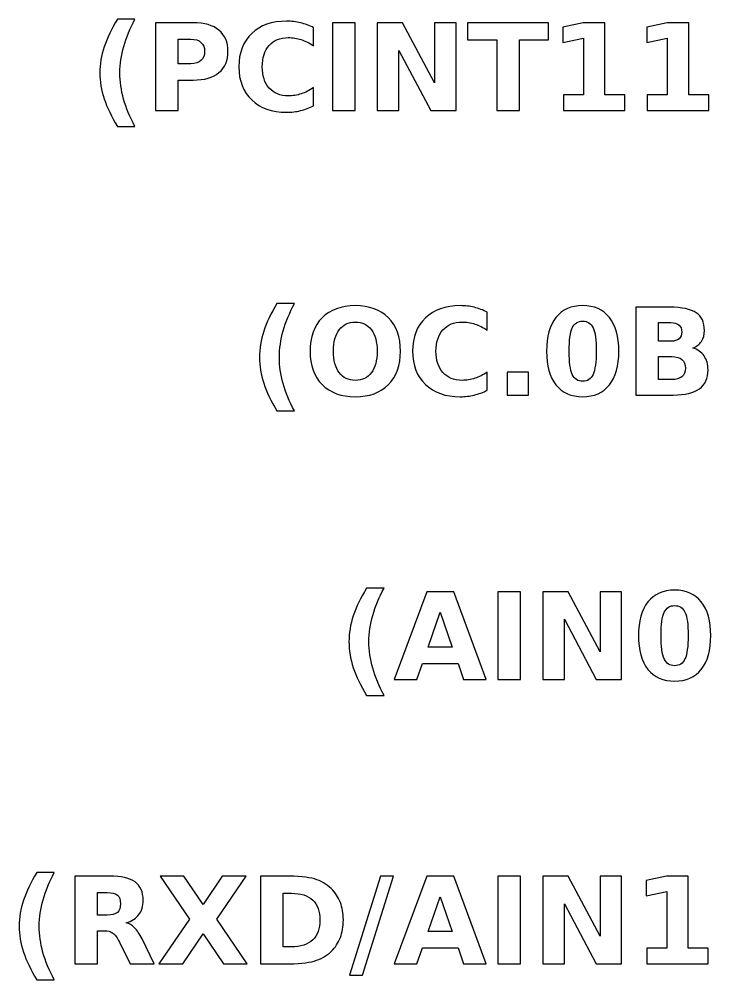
# Model space of a CAD drawing. Header units: centimetres. Extents: x -11 to -9.93, y -15.45 to -14.26.
# Drawn here: x -11.0041 to -10.8826, y -15.0355 to -14.8667 of the extents above; entities that cross this region are included whole.
import ezdxf

# ---------------------------------------------------------------- set-up
doc = ezdxf.new("R2010")
doc.units = ezdxf.units.CM
doc.header["$MEASUREMENT"] = 0
doc.layers.add('Layer 1', color=7, linetype='Continuous')

msp = doc.modelspace()

# ---------------------------------------------------------------- linework, layer by layer
at = {"layer": 'Layer 1', "color": 250}
for points, knots in [([(-10.98373, -14.88551), (-10.98373, -14.88551), (-10.9868, -14.88551), (-10.9868, -14.88551), (-10.9868, -14.88551), (-10.98785, -14.88381), (-10.98863, -14.88219), (-10.98913, -14.88066), (-10.98913, -14.88066), (-10.98964, -14.87912), (-10.98989, -14.8776), (-10.98989, -14.87609), (-10.98989, -14.87609), (-10.98989, -14.87458), (-10.98964, -14.87306), (-10.98913, -14.87151), (-10.98913, -14.87151), (-10.98862, -14.86996), (-10.98785, -14.86835), (-10.9868, -14.86666), (-10.9868, -14.86666), (-10.9868, -14.86666), (-10.98373, -14.86666), (-10.98373, -14.86666), (-10.98373, -14.86666), (-10.98461, -14.86829), (-10.98527, -14.86989), (-10.98571, -14.87145), (-10.98571, -14.87145), (-10.98615, -14.87301), (-10.98638, -14.87455), (-10.98638, -14.87607), (-10.98638, -14.87607), (-10.98638, -14.8776), (-10.98616, -14.87914), (-10.98572, -14.88071), (-10.98572, -14.88071), (-10.98528, -14.88227), (-10.98462, -14.88387), (-10.98373, -14.88551)], [0, 0, 0, 0, 0.1, 0.1, 0.1, 0.1, 0.2, 0.2, 0.2, 0.2, 0.3, 0.3, 0.3, 0.3, 0.4, 0.4, 0.4, 0.4, 0.5, 0.5, 0.5, 0.5, 0.6, 0.6, 0.6, 0.6, 0.7, 0.7, 0.7, 0.7, 0.8, 0.8, 0.8, 0.8, 0.9, 0.9, 0.9, 0.9, 1, 1, 1, 1]), ([(-10.95235, -14.88187), (-10.95308, -14.88225), (-10.95384, -14.88254), (-10.95463, -14.88273), (-10.95463, -14.88273), (-10.95542, -14.88292), (-10.95625, -14.88302), (-10.95711, -14.88302), (-10.95711, -14.88302), (-10.95968, -14.88302), (-10.96172, -14.8823), (-10.96322, -14.88086), (-10.96322, -14.88086), (-10.96472, -14.87943), (-10.96548, -14.87748), (-10.96548, -14.87502), (-10.96548, -14.87502), (-10.96548, -14.87255), (-10.96472, -14.8706), (-10.96322, -14.86916), (-10.96322, -14.86916), (-10.96172, -14.86773), (-10.95968, -14.86701), (-10.95711, -14.86701), (-10.95711, -14.86701), (-10.95625, -14.86701), (-10.95542, -14.8671), (-10.95463, -14.8673), (-10.95463, -14.8673), (-10.95384, -14.86749), (-10.95308, -14.86778), (-10.95235, -14.86816), (-10.95235, -14.86816), (-10.95235, -14.86816), (-10.95235, -14.87135), (-10.95235, -14.87135), (-10.95235, -14.87135), (-10.95308, -14.87084), (-10.95381, -14.87048), (-10.95453, -14.87024), (-10.95453, -14.87024), (-10.95524, -14.87001), (-10.956, -14.86989), (-10.95679, -14.86989), (-10.95679, -14.86989), (-10.95821, -14.86989), (-10.95933, -14.87035), (-10.96014, -14.87126), (-10.96014, -14.87126), (-10.96096, -14.87217), (-10.96136, -14.87342), (-10.96136, -14.87502), (-10.96136, -14.87502), (-10.96136, -14.87661), (-10.96096, -14.87786), (-10.96014, -14.87877), (-10.96014, -14.87877), (-10.95933, -14.87968), (-10.95821, -14.88014), (-10.95679, -14.88014), (-10.95679, -14.88014), (-10.956, -14.88014), (-10.95524, -14.88002), (-10.95453, -14.87978), (-10.95453, -14.87978), (-10.95381, -14.87955), (-10.95308, -14.87918), (-10.95235, -14.87868), (-10.95235, -14.87868), (-10.95235, -14.87868), (-10.95235, -14.88187), (-10.95235, -14.88187)], [0, 0, 0, 0, 0.055556, 0.055556, 0.055556, 0.055556, 0.111111, 0.111111, 0.111111, 0.111111, 0.166667, 0.166667, 0.166667, 0.166667, 0.222222, 0.222222, 0.222222, 0.222222, 0.277778, 0.277778, 0.277778, 0.277778, 0.333333, 0.333333, 0.333333, 0.333333, 0.388889, 0.388889, 0.388889, 0.388889, 0.444444, 0.444444, 0.444444, 0.444444, 0.5, 0.5, 0.5, 0.5, 0.555556, 0.555556, 0.555556, 0.555556, 0.611111, 0.611111, 0.611111, 0.611111, 0.666667, 0.666667, 0.666667, 0.666667, 0.722222, 0.722222, 0.722222, 0.722222, 0.777778, 0.777778, 0.777778, 0.777778, 0.833333, 0.833333, 0.833333, 0.833333, 0.888889, 0.888889, 0.888889, 0.888889, 0.944444, 0.944444, 0.944444, 0.944444, 1, 1, 1, 1]), ([(-10.9801, -14.86729), (-10.9801, -14.86729), (-10.97349, -14.86729), (-10.97349, -14.86729), (-10.97349, -14.86729), (-10.97153, -14.86729), (-10.97002, -14.86772), (-10.96897, -14.8686), (-10.96897, -14.8686), (-10.96792, -14.86947), (-10.96739, -14.87071), (-10.96739, -14.87232), (-10.96739, -14.87232), (-10.96739, -14.87394), (-10.96792, -14.87518), (-10.96897, -14.87605), (-10.96897, -14.87605), (-10.97002, -14.87693), (-10.97153, -14.87736), (-10.97349, -14.87736), (-10.97349, -14.87736), (-10.97349, -14.87736), (-10.97612, -14.87736), (-10.97612, -14.87736), (-10.97612, -14.87736), (-10.97612, -14.87736), (-10.97612, -14.88272), (-10.97612, -14.88272), (-10.97612, -14.88272), (-10.97612, -14.88272), (-10.9801, -14.88272), (-10.9801, -14.88272), (-10.9801, -14.88272), (-10.9801, -14.88272), (-10.9801, -14.86729), (-10.9801, -14.86729)], [0, 0, 0, 0, 0.111111, 0.111111, 0.111111, 0.111111, 0.222222, 0.222222, 0.222222, 0.222222, 0.333333, 0.333333, 0.333333, 0.333333, 0.444444, 0.444444, 0.444444, 0.444444, 0.555556, 0.555556, 0.555556, 0.555556, 0.666667, 0.666667, 0.666667, 0.666667, 0.777778, 0.777778, 0.777778, 0.777778, 0.888889, 0.888889, 0.888889, 0.888889, 1, 1, 1, 1]), ([(-10.94905, -14.86729), (-10.94905, -14.86729), (-10.94507, -14.86729), (-10.94507, -14.86729), (-10.94507, -14.86729), (-10.94507, -14.86729), (-10.94507, -14.88272), (-10.94507, -14.88272), (-10.94507, -14.88272), (-10.94507, -14.88272), (-10.94905, -14.88272), (-10.94905, -14.88272), (-10.94905, -14.88272), (-10.94905, -14.88272), (-10.94905, -14.86729), (-10.94905, -14.86729)], [0, 0, 0, 0, 0.25, 0.25, 0.25, 0.25, 0.5, 0.5, 0.5, 0.5, 0.75, 0.75, 0.75, 0.75, 1, 1, 1, 1]), ([(-10.94117, -14.86729), (-10.94117, -14.86729), (-10.93672, -14.86729), (-10.93672, -14.86729), (-10.93672, -14.86729), (-10.93672, -14.86729), (-10.93111, -14.87787), (-10.93111, -14.87787), (-10.93111, -14.87787), (-10.93111, -14.87787), (-10.93111, -14.86729), (-10.93111, -14.86729), (-10.93111, -14.86729), (-10.93111, -14.86729), (-10.92733, -14.86729), (-10.92733, -14.86729), (-10.92733, -14.86729), (-10.92733, -14.86729), (-10.92733, -14.88272), (-10.92733, -14.88272), (-10.92733, -14.88272), (-10.92733, -14.88272), (-10.93178, -14.88272), (-10.93178, -14.88272), (-10.93178, -14.88272), (-10.93178, -14.88272), (-10.93739, -14.87214), (-10.93739, -14.87214), (-10.93739, -14.87214), (-10.93739, -14.87214), (-10.93739, -14.88272), (-10.93739, -14.88272), (-10.93739, -14.88272), (-10.93739, -14.88272), (-10.94117, -14.88272), (-10.94117, -14.88272), (-10.94117, -14.88272), (-10.94117, -14.88272), (-10.94117, -14.86729), (-10.94117, -14.86729)], [0, 0, 0, 0, 0.1, 0.1, 0.1, 0.1, 0.2, 0.2, 0.2, 0.2, 0.3, 0.3, 0.3, 0.3, 0.4, 0.4, 0.4, 0.4, 0.5, 0.5, 0.5, 0.5, 0.6, 0.6, 0.6, 0.6, 0.7, 0.7, 0.7, 0.7, 0.8, 0.8, 0.8, 0.8, 0.9, 0.9, 0.9, 0.9, 1, 1, 1, 1]), ([(-10.92529, -14.86729), (-10.92529, -14.86729), (-10.91106, -14.86729), (-10.91106, -14.86729), (-10.91106, -14.86729), (-10.91106, -14.86729), (-10.91106, -14.8703), (-10.91106, -14.8703), (-10.91106, -14.8703), (-10.91106, -14.8703), (-10.91618, -14.8703), (-10.91618, -14.8703), (-10.91618, -14.8703), (-10.91618, -14.8703), (-10.91618, -14.88272), (-10.91618, -14.88272), (-10.91618, -14.88272), (-10.91618, -14.88272), (-10.92016, -14.88272), (-10.92016, -14.88272), (-10.92016, -14.88272), (-10.92016, -14.88272), (-10.92016, -14.8703), (-10.92016, -14.8703), (-10.92016, -14.8703), (-10.92016, -14.8703), (-10.92529, -14.8703), (-10.92529, -14.8703), (-10.92529, -14.8703), (-10.92529, -14.8703), (-10.92529, -14.86729), (-10.92529, -14.86729)], [0, 0, 0, 0, 0.125, 0.125, 0.125, 0.125, 0.25, 0.25, 0.25, 0.25, 0.375, 0.375, 0.375, 0.375, 0.5, 0.5, 0.5, 0.5, 0.625, 0.625, 0.625, 0.625, 0.75, 0.75, 0.75, 0.75, 0.875, 0.875, 0.875, 0.875, 1, 1, 1, 1]), ([(-10.90847, -14.87997), (-10.90847, -14.87997), (-10.90496, -14.87997), (-10.90496, -14.87997), (-10.90496, -14.87997), (-10.90496, -14.87997), (-10.90496, -14.87), (-10.90496, -14.87), (-10.90496, -14.87), (-10.90496, -14.87), (-10.90856, -14.87074), (-10.90856, -14.87074), (-10.90856, -14.87074), (-10.90856, -14.87074), (-10.90856, -14.86803), (-10.90856, -14.86803), (-10.90856, -14.86803), (-10.90856, -14.86803), (-10.90498, -14.86729), (-10.90498, -14.86729), (-10.90498, -14.86729), (-10.90498, -14.86729), (-10.90119, -14.86729), (-10.90119, -14.86729), (-10.90119, -14.86729), (-10.90119, -14.86729), (-10.90119, -14.87997), (-10.90119, -14.87997), (-10.90119, -14.87997), (-10.90119, -14.87997), (-10.89768, -14.87997), (-10.89768, -14.87997), (-10.89768, -14.87997), (-10.89768, -14.87997), (-10.89768, -14.88272), (-10.89768, -14.88272), (-10.89768, -14.88272), (-10.89768, -14.88272), (-10.90847, -14.88272), (-10.90847, -14.88272), (-10.90847, -14.88272), (-10.90847, -14.88272), (-10.90847, -14.87997), (-10.90847, -14.87997)], [0, 0, 0, 0, 0.090909, 0.090909, 0.090909, 0.090909, 0.181818, 0.181818, 0.181818, 0.181818, 0.272727, 0.272727, 0.272727, 0.272727, 0.363636, 0.363636, 0.363636, 0.363636, 0.454545, 0.454545, 0.454545, 0.454545, 0.545455, 0.545455, 0.545455, 0.545455, 0.636364, 0.636364, 0.636364, 0.636364, 0.727273, 0.727273, 0.727273, 0.727273, 0.818182, 0.818182, 0.818182, 0.818182, 0.909091, 0.909091, 0.909091, 0.909091, 1, 1, 1, 1]), ([(-10.89374, -14.87997), (-10.89374, -14.87997), (-10.89023, -14.87997), (-10.89023, -14.87997), (-10.89023, -14.87997), (-10.89023, -14.87997), (-10.89023, -14.87), (-10.89023, -14.87), (-10.89023, -14.87), (-10.89023, -14.87), (-10.89383, -14.87074), (-10.89383, -14.87074), (-10.89383, -14.87074), (-10.89383, -14.87074), (-10.89383, -14.86803), (-10.89383, -14.86803), (-10.89383, -14.86803), (-10.89383, -14.86803), (-10.89025, -14.86729), (-10.89025, -14.86729), (-10.89025, -14.86729), (-10.89025, -14.86729), (-10.88646, -14.86729), (-10.88646, -14.86729), (-10.88646, -14.86729), (-10.88646, -14.86729), (-10.88646, -14.87997), (-10.88646, -14.87997), (-10.88646, -14.87997), (-10.88646, -14.87997), (-10.88295, -14.87997), (-10.88295, -14.87997), (-10.88295, -14.87997), (-10.88295, -14.87997), (-10.88295, -14.88272), (-10.88295, -14.88272), (-10.88295, -14.88272), (-10.88295, -14.88272), (-10.89374, -14.88272), (-10.89374, -14.88272), (-10.89374, -14.88272), (-10.89374, -14.88272), (-10.89374, -14.87997), (-10.89374, -14.87997)], [0, 0, 0, 0, 0.090909, 0.090909, 0.090909, 0.090909, 0.181818, 0.181818, 0.181818, 0.181818, 0.272727, 0.272727, 0.272727, 0.272727, 0.363636, 0.363636, 0.363636, 0.363636, 0.454545, 0.454545, 0.454545, 0.454545, 0.545455, 0.545455, 0.545455, 0.545455, 0.636364, 0.636364, 0.636364, 0.636364, 0.727273, 0.727273, 0.727273, 0.727273, 0.818182, 0.818182, 0.818182, 0.818182, 0.909091, 0.909091, 0.909091, 0.909091, 1, 1, 1, 1]), ([(-10.97612, -14.87017), (-10.97612, -14.87017), (-10.97612, -14.87448), (-10.97612, -14.87448), (-10.97612, -14.87448), (-10.97612, -14.87448), (-10.97391, -14.87448), (-10.97391, -14.87448), (-10.97391, -14.87448), (-10.97314, -14.87448), (-10.97255, -14.87429), (-10.97213, -14.87392), (-10.97213, -14.87392), (-10.97171, -14.87354), (-10.97149, -14.87301), (-10.97149, -14.87232), (-10.97149, -14.87232), (-10.97149, -14.87163), (-10.97171, -14.8711), (-10.97213, -14.87073), (-10.97213, -14.87073), (-10.97255, -14.87036), (-10.97314, -14.87017), (-10.97391, -14.87017), (-10.97391, -14.87017), (-10.97391, -14.87017), (-10.97612, -14.87017), (-10.97612, -14.87017)], [0, 0, 0, 0, 0.142857, 0.142857, 0.142857, 0.142857, 0.285714, 0.285714, 0.285714, 0.285714, 0.428571, 0.428571, 0.428571, 0.428571, 0.571429, 0.571429, 0.571429, 0.571429, 0.714286, 0.714286, 0.714286, 0.714286, 0.857143, 0.857143, 0.857143, 0.857143, 1, 1, 1, 1]), ([(-10.95571, -14.93551), (-10.95571, -14.93551), (-10.95878, -14.93551), (-10.95878, -14.93551), (-10.95878, -14.93551), (-10.95983, -14.93381), (-10.96061, -14.93219), (-10.96111, -14.93066), (-10.96111, -14.93066), (-10.96162, -14.92912), (-10.96187, -14.9276), (-10.96187, -14.92609), (-10.96187, -14.92609), (-10.96187, -14.92458), (-10.96162, -14.92306), (-10.96111, -14.92151), (-10.96111, -14.92151), (-10.9606, -14.91996), (-10.95983, -14.91835), (-10.95878, -14.91666), (-10.95878, -14.91666), (-10.95878, -14.91666), (-10.95571, -14.91666), (-10.95571, -14.91666), (-10.95571, -14.91666), (-10.95659, -14.91829), (-10.95725, -14.91989), (-10.95769, -14.92145), (-10.95769, -14.92145), (-10.95813, -14.92301), (-10.95836, -14.92455), (-10.95836, -14.92607), (-10.95836, -14.92607), (-10.95836, -14.9276), (-10.95814, -14.92914), (-10.9577, -14.93071), (-10.9577, -14.93071), (-10.95726, -14.93227), (-10.9566, -14.93387), (-10.95571, -14.93551)], [0, 0, 0, 0, 0.1, 0.1, 0.1, 0.1, 0.2, 0.2, 0.2, 0.2, 0.3, 0.3, 0.3, 0.3, 0.4, 0.4, 0.4, 0.4, 0.5, 0.5, 0.5, 0.5, 0.6, 0.6, 0.6, 0.6, 0.7, 0.7, 0.7, 0.7, 0.8, 0.8, 0.8, 0.8, 0.9, 0.9, 0.9, 0.9, 1, 1, 1, 1]), ([(-10.94503, -14.91701), (-10.94255, -14.91701), (-10.9406, -14.91772), (-10.9392, -14.91914), (-10.9392, -14.91914), (-10.93779, -14.92056), (-10.93709, -14.92252), (-10.93709, -14.92502), (-10.93709, -14.92502), (-10.93709, -14.92751), (-10.93779, -14.92947), (-10.9392, -14.93089), (-10.9392, -14.93089), (-10.9406, -14.93231), (-10.94255, -14.93302), (-10.94503, -14.93302), (-10.94503, -14.93302), (-10.9475, -14.93302), (-10.94944, -14.93231), (-10.95085, -14.93089), (-10.95085, -14.93089), (-10.95226, -14.92947), (-10.95297, -14.92751), (-10.95297, -14.92502), (-10.95297, -14.92502), (-10.95297, -14.92252), (-10.95226, -14.92056), (-10.95085, -14.91914), (-10.95085, -14.91914), (-10.94944, -14.91772), (-10.9475, -14.91701), (-10.94503, -14.91701)], [0, 0, 0, 0, 0.125, 0.125, 0.125, 0.125, 0.25, 0.25, 0.25, 0.25, 0.375, 0.375, 0.375, 0.375, 0.5, 0.5, 0.5, 0.5, 0.625, 0.625, 0.625, 0.625, 0.75, 0.75, 0.75, 0.75, 0.875, 0.875, 0.875, 0.875, 1, 1, 1, 1]), ([(-10.92184, -14.93187), (-10.92257, -14.93225), (-10.92333, -14.93254), (-10.92412, -14.93273), (-10.92412, -14.93273), (-10.92491, -14.93292), (-10.92574, -14.93302), (-10.9266, -14.93302), (-10.9266, -14.93302), (-10.92917, -14.93302), (-10.93121, -14.9323), (-10.93271, -14.93086), (-10.93271, -14.93086), (-10.93421, -14.92943), (-10.93497, -14.92748), (-10.93497, -14.92502), (-10.93497, -14.92502), (-10.93497, -14.92255), (-10.93421, -14.9206), (-10.93271, -14.91916), (-10.93271, -14.91916), (-10.93121, -14.91773), (-10.92917, -14.91701), (-10.9266, -14.91701), (-10.9266, -14.91701), (-10.92574, -14.91701), (-10.92491, -14.9171), (-10.92412, -14.9173), (-10.92412, -14.9173), (-10.92333, -14.91749), (-10.92257, -14.91778), (-10.92184, -14.91816), (-10.92184, -14.91816), (-10.92184, -14.91816), (-10.92184, -14.92135), (-10.92184, -14.92135), (-10.92184, -14.92135), (-10.92257, -14.92084), (-10.9233, -14.92048), (-10.92402, -14.92024), (-10.92402, -14.92024), (-10.92473, -14.92001), (-10.92549, -14.91989), (-10.92628, -14.91989), (-10.92628, -14.91989), (-10.9277, -14.91989), (-10.92882, -14.92035), (-10.92963, -14.92126), (-10.92963, -14.92126), (-10.93045, -14.92217), (-10.93085, -14.92342), (-10.93085, -14.92502), (-10.93085, -14.92502), (-10.93085, -14.92661), (-10.93045, -14.92786), (-10.92963, -14.92877), (-10.92963, -14.92877), (-10.92882, -14.92968), (-10.9277, -14.93014), (-10.92628, -14.93014), (-10.92628, -14.93014), (-10.92549, -14.93014), (-10.92473, -14.93002), (-10.92402, -14.92978), (-10.92402, -14.92978), (-10.9233, -14.92955), (-10.92257, -14.92918), (-10.92184, -14.92868), (-10.92184, -14.92868), (-10.92184, -14.92868), (-10.92184, -14.93187), (-10.92184, -14.93187)], [0, 0, 0, 0, 0.055556, 0.055556, 0.055556, 0.055556, 0.111111, 0.111111, 0.111111, 0.111111, 0.166667, 0.166667, 0.166667, 0.166667, 0.222222, 0.222222, 0.222222, 0.222222, 0.277778, 0.277778, 0.277778, 0.277778, 0.333333, 0.333333, 0.333333, 0.333333, 0.388889, 0.388889, 0.388889, 0.388889, 0.444444, 0.444444, 0.444444, 0.444444, 0.5, 0.5, 0.5, 0.5, 0.555556, 0.555556, 0.555556, 0.555556, 0.611111, 0.611111, 0.611111, 0.611111, 0.666667, 0.666667, 0.666667, 0.666667, 0.722222, 0.722222, 0.722222, 0.722222, 0.777778, 0.777778, 0.777778, 0.777778, 0.833333, 0.833333, 0.833333, 0.833333, 0.888889, 0.888889, 0.888889, 0.888889, 0.944444, 0.944444, 0.944444, 0.944444, 1, 1, 1, 1]), ([(-10.89872, -14.92502), (-10.89872, -14.92758), (-10.89927, -14.92955), (-10.90038, -14.93094), (-10.90038, -14.93094), (-10.90148, -14.93232), (-10.90304, -14.93302), (-10.90507, -14.93302), (-10.90507, -14.93302), (-10.9071, -14.93302), (-10.90867, -14.93232), (-10.90977, -14.93094), (-10.90977, -14.93094), (-10.91088, -14.92955), (-10.91143, -14.92758), (-10.91143, -14.92502), (-10.91143, -14.92502), (-10.91143, -14.92246), (-10.91088, -14.92048), (-10.90977, -14.91909), (-10.90977, -14.91909), (-10.90867, -14.9177), (-10.9071, -14.91701), (-10.90507, -14.91701), (-10.90507, -14.91701), (-10.90304, -14.91701), (-10.90148, -14.9177), (-10.90038, -14.91909), (-10.90038, -14.91909), (-10.89927, -14.92048), (-10.89872, -14.92246), (-10.89872, -14.92502)], [0, 0, 0, 0, 0.125, 0.125, 0.125, 0.125, 0.25, 0.25, 0.25, 0.25, 0.375, 0.375, 0.375, 0.375, 0.5, 0.5, 0.5, 0.5, 0.625, 0.625, 0.625, 0.625, 0.75, 0.75, 0.75, 0.75, 0.875, 0.875, 0.875, 0.875, 1, 1, 1, 1]), ([(-10.88575, -14.92446), (-10.8849, -14.92471), (-10.88423, -14.92517), (-10.88376, -14.92584), (-10.88376, -14.92584), (-10.88329, -14.9265), (-10.88306, -14.92733), (-10.88306, -14.9283), (-10.88306, -14.9283), (-10.88306, -14.92978), (-10.88356, -14.93089), (-10.88457, -14.93162), (-10.88457, -14.93162), (-10.88558, -14.93235), (-10.88711, -14.93272), (-10.88916, -14.93272), (-10.88916, -14.93272), (-10.88916, -14.93272), (-10.89577, -14.93272), (-10.89577, -14.93272), (-10.89577, -14.93272), (-10.89577, -14.93272), (-10.89577, -14.91729), (-10.89577, -14.91729), (-10.89577, -14.91729), (-10.89577, -14.91729), (-10.88979, -14.91729), (-10.88979, -14.91729), (-10.88979, -14.91729), (-10.88765, -14.91729), (-10.88609, -14.91761), (-10.88514, -14.91826), (-10.88514, -14.91826), (-10.88417, -14.91891), (-10.88369, -14.91994), (-10.88369, -14.92137), (-10.88369, -14.92137), (-10.88369, -14.92212), (-10.88387, -14.92276), (-10.88422, -14.92329), (-10.88422, -14.92329), (-10.88457, -14.92381), (-10.88508, -14.92421), (-10.88575, -14.92446)], [0, 0, 0, 0, 0.090909, 0.090909, 0.090909, 0.090909, 0.181818, 0.181818, 0.181818, 0.181818, 0.272727, 0.272727, 0.272727, 0.272727, 0.363636, 0.363636, 0.363636, 0.363636, 0.454545, 0.454545, 0.454545, 0.454545, 0.545455, 0.545455, 0.545455, 0.545455, 0.636364, 0.636364, 0.636364, 0.636364, 0.727273, 0.727273, 0.727273, 0.727273, 0.818182, 0.818182, 0.818182, 0.818182, 0.909091, 0.909091, 0.909091, 0.909091, 1, 1, 1, 1]), ([(-10.94503, -14.91989), (-10.94624, -14.91989), (-10.94718, -14.92034), (-10.94785, -14.92124), (-10.94785, -14.92124), (-10.94852, -14.92213), (-10.94885, -14.92339), (-10.94885, -14.92502), (-10.94885, -14.92502), (-10.94885, -14.92664), (-10.94852, -14.9279), (-10.94785, -14.92879), (-10.94785, -14.92879), (-10.94718, -14.92969), (-10.94624, -14.93014), (-10.94503, -14.93014), (-10.94503, -14.93014), (-10.94381, -14.93014), (-10.94286, -14.92969), (-10.94219, -14.92879), (-10.94219, -14.92879), (-10.94153, -14.9279), (-10.94119, -14.92664), (-10.94119, -14.92502), (-10.94119, -14.92502), (-10.94119, -14.92339), (-10.94153, -14.92213), (-10.94219, -14.92124), (-10.94219, -14.92124), (-10.94286, -14.92034), (-10.94381, -14.91989), (-10.94503, -14.91989)], [0, 0, 0, 0, 0.125, 0.125, 0.125, 0.125, 0.25, 0.25, 0.25, 0.25, 0.375, 0.375, 0.375, 0.375, 0.5, 0.5, 0.5, 0.5, 0.625, 0.625, 0.625, 0.625, 0.75, 0.75, 0.75, 0.75, 0.875, 0.875, 0.875, 0.875, 1, 1, 1, 1]), ([(-10.9027, -14.92499), (-10.9027, -14.92306), (-10.90288, -14.9217), (-10.90325, -14.92091), (-10.90325, -14.92091), (-10.90361, -14.92012), (-10.90422, -14.91973), (-10.90507, -14.91973), (-10.90507, -14.91973), (-10.90592, -14.91973), (-10.90653, -14.92012), (-10.9069, -14.92091), (-10.9069, -14.92091), (-10.90726, -14.9217), (-10.90745, -14.92306), (-10.90745, -14.92499), (-10.90745, -14.92499), (-10.90745, -14.92694), (-10.90726, -14.92831), (-10.9069, -14.92911), (-10.9069, -14.92911), (-10.90653, -14.92991), (-10.90592, -14.93031), (-10.90507, -14.93031), (-10.90507, -14.93031), (-10.90422, -14.93031), (-10.90362, -14.92991), (-10.90325, -14.92911), (-10.90325, -14.92911), (-10.90289, -14.92831), (-10.9027, -14.92694), (-10.9027, -14.92499)], [0, 0, 0, 0, 0.125, 0.125, 0.125, 0.125, 0.25, 0.25, 0.25, 0.25, 0.375, 0.375, 0.375, 0.375, 0.5, 0.5, 0.5, 0.5, 0.625, 0.625, 0.625, 0.625, 0.75, 0.75, 0.75, 0.75, 0.875, 0.875, 0.875, 0.875, 1, 1, 1, 1]), ([(-10.88958, -14.92326), (-10.88896, -14.92326), (-10.88848, -14.92312), (-10.88816, -14.92285), (-10.88816, -14.92285), (-10.88783, -14.92257), (-10.88767, -14.92217), (-10.88767, -14.92163), (-10.88767, -14.92163), (-10.88767, -14.9211), (-10.88783, -14.9207), (-10.88816, -14.92042), (-10.88816, -14.92042), (-10.88848, -14.92014), (-10.88896, -14.92), (-10.88958, -14.92), (-10.88958, -14.92), (-10.88958, -14.92), (-10.89179, -14.92), (-10.89179, -14.92), (-10.89179, -14.92), (-10.89179, -14.92), (-10.89179, -14.92326), (-10.89179, -14.92326), (-10.89179, -14.92326), (-10.89179, -14.92326), (-10.88958, -14.92326), (-10.88958, -14.92326)], [0, 0, 0, 0, 0.142857, 0.142857, 0.142857, 0.142857, 0.285714, 0.285714, 0.285714, 0.285714, 0.428571, 0.428571, 0.428571, 0.428571, 0.571429, 0.571429, 0.571429, 0.571429, 0.714286, 0.714286, 0.714286, 0.714286, 0.857143, 0.857143, 0.857143, 0.857143, 1, 1, 1, 1]), ([(-10.88945, -14.93001), (-10.88865, -14.93001), (-10.88805, -14.92984), (-10.88764, -14.92951), (-10.88764, -14.92951), (-10.88724, -14.92917), (-10.88704, -14.92866), (-10.88704, -14.92797), (-10.88704, -14.92797), (-10.88704, -14.92731), (-10.88724, -14.92681), (-10.88764, -14.92647), (-10.88764, -14.92647), (-10.88804, -14.92614), (-10.88864, -14.92597), (-10.88945, -14.92597), (-10.88945, -14.92597), (-10.88945, -14.92597), (-10.89179, -14.92597), (-10.89179, -14.92597), (-10.89179, -14.92597), (-10.89179, -14.92597), (-10.89179, -14.93001), (-10.89179, -14.93001), (-10.89179, -14.93001), (-10.89179, -14.93001), (-10.88945, -14.93001), (-10.88945, -14.93001)], [0, 0, 0, 0, 0.142857, 0.142857, 0.142857, 0.142857, 0.285714, 0.285714, 0.285714, 0.285714, 0.428571, 0.428571, 0.428571, 0.428571, 0.571429, 0.571429, 0.571429, 0.571429, 0.714286, 0.714286, 0.714286, 0.714286, 0.857143, 0.857143, 0.857143, 0.857143, 1, 1, 1, 1]), ([(-10.91832, -14.92872), (-10.91832, -14.92872), (-10.9146, -14.92872), (-10.9146, -14.92872), (-10.9146, -14.92872), (-10.9146, -14.92872), (-10.9146, -14.93272), (-10.9146, -14.93272), (-10.9146, -14.93272), (-10.9146, -14.93272), (-10.91832, -14.93272), (-10.91832, -14.93272), (-10.91832, -14.93272), (-10.91832, -14.93272), (-10.91832, -14.92872), (-10.91832, -14.92872)], [0, 0, 0, 0, 0.25, 0.25, 0.25, 0.25, 0.5, 0.5, 0.5, 0.5, 0.75, 0.75, 0.75, 0.75, 1, 1, 1, 1]), ([(-10.93998, -14.98551), (-10.93998, -14.98551), (-10.94305, -14.98551), (-10.94305, -14.98551), (-10.94305, -14.98551), (-10.9441, -14.98381), (-10.94488, -14.98219), (-10.94538, -14.98066), (-10.94538, -14.98066), (-10.94589, -14.97912), (-10.94614, -14.9776), (-10.94614, -14.97609), (-10.94614, -14.97609), (-10.94614, -14.97458), (-10.94589, -14.97306), (-10.94538, -14.97151), (-10.94538, -14.97151), (-10.94487, -14.96996), (-10.9441, -14.96835), (-10.94305, -14.96666), (-10.94305, -14.96666), (-10.94305, -14.96666), (-10.93998, -14.96666), (-10.93998, -14.96666), (-10.93998, -14.96666), (-10.94086, -14.96829), (-10.94152, -14.96989), (-10.94196, -14.97145), (-10.94196, -14.97145), (-10.9424, -14.97301), (-10.94263, -14.97455), (-10.94263, -14.97607), (-10.94263, -14.97607), (-10.94263, -14.9776), (-10.94241, -14.97914), (-10.94197, -14.98071), (-10.94197, -14.98071), (-10.94153, -14.98227), (-10.94087, -14.98387), (-10.93998, -14.98551)], [0, 0, 0, 0, 0.1, 0.1, 0.1, 0.1, 0.2, 0.2, 0.2, 0.2, 0.3, 0.3, 0.3, 0.3, 0.4, 0.4, 0.4, 0.4, 0.5, 0.5, 0.5, 0.5, 0.6, 0.6, 0.6, 0.6, 0.7, 0.7, 0.7, 0.7, 0.8, 0.8, 0.8, 0.8, 0.9, 0.9, 0.9, 0.9, 1, 1, 1, 1]), ([(-10.92698, -14.97991), (-10.92698, -14.97991), (-10.93321, -14.97991), (-10.93321, -14.97991), (-10.93321, -14.97991), (-10.93321, -14.97991), (-10.93419, -14.98272), (-10.93419, -14.98272), (-10.93419, -14.98272), (-10.93419, -14.98272), (-10.93819, -14.98272), (-10.93819, -14.98272), (-10.93819, -14.98272), (-10.93819, -14.98272), (-10.93247, -14.96729), (-10.93247, -14.96729), (-10.93247, -14.96729), (-10.93247, -14.96729), (-10.92773, -14.96729), (-10.92773, -14.96729), (-10.92773, -14.96729), (-10.92773, -14.96729), (-10.92201, -14.98272), (-10.92201, -14.98272), (-10.92201, -14.98272), (-10.92201, -14.98272), (-10.92601, -14.98272), (-10.92601, -14.98272), (-10.92601, -14.98272), (-10.92601, -14.98272), (-10.92698, -14.97991), (-10.92698, -14.97991)], [0, 0, 0, 0, 0.125, 0.125, 0.125, 0.125, 0.25, 0.25, 0.25, 0.25, 0.375, 0.375, 0.375, 0.375, 0.5, 0.5, 0.5, 0.5, 0.625, 0.625, 0.625, 0.625, 0.75, 0.75, 0.75, 0.75, 0.875, 0.875, 0.875, 0.875, 1, 1, 1, 1]), ([(-10.91996, -14.96729), (-10.91996, -14.96729), (-10.91598, -14.96729), (-10.91598, -14.96729), (-10.91598, -14.96729), (-10.91598, -14.96729), (-10.91598, -14.98272), (-10.91598, -14.98272), (-10.91598, -14.98272), (-10.91598, -14.98272), (-10.91996, -14.98272), (-10.91996, -14.98272), (-10.91996, -14.98272), (-10.91996, -14.98272), (-10.91996, -14.96729), (-10.91996, -14.96729)], [0, 0, 0, 0, 0.25, 0.25, 0.25, 0.25, 0.5, 0.5, 0.5, 0.5, 0.75, 0.75, 0.75, 0.75, 1, 1, 1, 1]), ([(-10.91208, -14.96729), (-10.91208, -14.96729), (-10.90763, -14.96729), (-10.90763, -14.96729), (-10.90763, -14.96729), (-10.90763, -14.96729), (-10.90202, -14.97787), (-10.90202, -14.97787), (-10.90202, -14.97787), (-10.90202, -14.97787), (-10.90202, -14.96729), (-10.90202, -14.96729), (-10.90202, -14.96729), (-10.90202, -14.96729), (-10.89824, -14.96729), (-10.89824, -14.96729), (-10.89824, -14.96729), (-10.89824, -14.96729), (-10.89824, -14.98272), (-10.89824, -14.98272), (-10.89824, -14.98272), (-10.89824, -14.98272), (-10.90269, -14.98272), (-10.90269, -14.98272), (-10.90269, -14.98272), (-10.90269, -14.98272), (-10.9083, -14.97214), (-10.9083, -14.97214), (-10.9083, -14.97214), (-10.9083, -14.97214), (-10.9083, -14.98272), (-10.9083, -14.98272), (-10.9083, -14.98272), (-10.9083, -14.98272), (-10.91208, -14.98272), (-10.91208, -14.98272), (-10.91208, -14.98272), (-10.91208, -14.98272), (-10.91208, -14.96729), (-10.91208, -14.96729)], [0, 0, 0, 0, 0.1, 0.1, 0.1, 0.1, 0.2, 0.2, 0.2, 0.2, 0.3, 0.3, 0.3, 0.3, 0.4, 0.4, 0.4, 0.4, 0.5, 0.5, 0.5, 0.5, 0.6, 0.6, 0.6, 0.6, 0.7, 0.7, 0.7, 0.7, 0.8, 0.8, 0.8, 0.8, 0.9, 0.9, 0.9, 0.9, 1, 1, 1, 1]), ([(-10.88258, -14.97502), (-10.88258, -14.97758), (-10.88313, -14.97955), (-10.88424, -14.98094), (-10.88424, -14.98094), (-10.88534, -14.98232), (-10.8869, -14.98302), (-10.88893, -14.98302), (-10.88893, -14.98302), (-10.89096, -14.98302), (-10.89253, -14.98232), (-10.89363, -14.98094), (-10.89363, -14.98094), (-10.89474, -14.97955), (-10.89529, -14.97758), (-10.89529, -14.97502), (-10.89529, -14.97502), (-10.89529, -14.97246), (-10.89474, -14.97048), (-10.89363, -14.96909), (-10.89363, -14.96909), (-10.89253, -14.9677), (-10.89096, -14.96701), (-10.88893, -14.96701), (-10.88893, -14.96701), (-10.8869, -14.96701), (-10.88534, -14.9677), (-10.88424, -14.96909), (-10.88424, -14.96909), (-10.88313, -14.97048), (-10.88258, -14.97246), (-10.88258, -14.97502)], [0, 0, 0, 0, 0.125, 0.125, 0.125, 0.125, 0.25, 0.25, 0.25, 0.25, 0.375, 0.375, 0.375, 0.375, 0.5, 0.5, 0.5, 0.5, 0.625, 0.625, 0.625, 0.625, 0.75, 0.75, 0.75, 0.75, 0.875, 0.875, 0.875, 0.875, 1, 1, 1, 1]), ([(-10.88656, -14.97499), (-10.88656, -14.97306), (-10.88674, -14.9717), (-10.88711, -14.97091), (-10.88711, -14.97091), (-10.88747, -14.97012), (-10.88808, -14.96973), (-10.88893, -14.96973), (-10.88893, -14.96973), (-10.88978, -14.96973), (-10.89039, -14.97012), (-10.89076, -14.97091), (-10.89076, -14.97091), (-10.89112, -14.9717), (-10.89131, -14.97306), (-10.89131, -14.97499), (-10.89131, -14.97499), (-10.89131, -14.97694), (-10.89112, -14.97831), (-10.89076, -14.97911), (-10.89076, -14.97911), (-10.89039, -14.97991), (-10.88978, -14.98031), (-10.88893, -14.98031), (-10.88893, -14.98031), (-10.88808, -14.98031), (-10.88748, -14.97991), (-10.88711, -14.97911), (-10.88711, -14.97911), (-10.88675, -14.97831), (-10.88656, -14.97694), (-10.88656, -14.97499)], [0, 0, 0, 0, 0.125, 0.125, 0.125, 0.125, 0.25, 0.25, 0.25, 0.25, 0.375, 0.375, 0.375, 0.375, 0.5, 0.5, 0.5, 0.5, 0.625, 0.625, 0.625, 0.625, 0.75, 0.75, 0.75, 0.75, 0.875, 0.875, 0.875, 0.875, 1, 1, 1, 1]), ([(-10.93221, -14.97705), (-10.93221, -14.97705), (-10.92798, -14.97705), (-10.92798, -14.97705), (-10.92798, -14.97705), (-10.92798, -14.97705), (-10.93009, -14.97091), (-10.93009, -14.97091), (-10.93009, -14.97091), (-10.93009, -14.97091), (-10.93221, -14.97705), (-10.93221, -14.97705)], [0, 0, 0, 0, 0.333333, 0.333333, 0.333333, 0.333333, 0.666667, 0.666667, 0.666667, 0.666667, 1, 1, 1, 1]), ([(-10.9979, -15.03551), (-10.9979, -15.03551), (-11.00097, -15.03551), (-11.00097, -15.03551), (-11.00097, -15.03551), (-11.00202, -15.03381), (-11.0028, -15.03219), (-11.0033, -15.03066), (-11.0033, -15.03066), (-11.00381, -15.02912), (-11.00406, -15.0276), (-11.00406, -15.02609), (-11.00406, -15.02609), (-11.00406, -15.02458), (-11.00381, -15.02306), (-11.0033, -15.02151), (-11.0033, -15.02151), (-11.00279, -15.01996), (-11.00202, -15.01835), (-11.00097, -15.01666), (-11.00097, -15.01666), (-11.00097, -15.01666), (-10.9979, -15.01666), (-10.9979, -15.01666), (-10.9979, -15.01666), (-10.99878, -15.01829), (-10.99944, -15.01989), (-10.99988, -15.02145), (-10.99988, -15.02145), (-11.00032, -15.02301), (-11.00055, -15.02455), (-11.00055, -15.02607), (-11.00055, -15.02607), (-11.00055, -15.0276), (-11.00033, -15.02914), (-10.99989, -15.03071), (-10.99989, -15.03071), (-10.99945, -15.03227), (-10.99879, -15.03387), (-10.9979, -15.03551)], [0, 0, 0, 0, 0.1, 0.1, 0.1, 0.1, 0.2, 0.2, 0.2, 0.2, 0.3, 0.3, 0.3, 0.3, 0.4, 0.4, 0.4, 0.4, 0.5, 0.5, 0.5, 0.5, 0.6, 0.6, 0.6, 0.6, 0.7, 0.7, 0.7, 0.7, 0.8, 0.8, 0.8, 0.8, 0.9, 0.9, 0.9, 0.9, 1, 1, 1, 1]), ([(-10.99029, -15.02688), (-10.99029, -15.02688), (-10.99029, -15.03272), (-10.99029, -15.03272), (-10.99029, -15.03272), (-10.99029, -15.03272), (-10.99427, -15.03272), (-10.99427, -15.03272), (-10.99427, -15.03272), (-10.99427, -15.03272), (-10.99427, -15.01729), (-10.99427, -15.01729), (-10.99427, -15.01729), (-10.99427, -15.01729), (-10.98819, -15.01729), (-10.98819, -15.01729), (-10.98819, -15.01729), (-10.98615, -15.01729), (-10.98466, -15.01763), (-10.98372, -15.01831), (-10.98372, -15.01831), (-10.98277, -15.01899), (-10.98229, -15.02007), (-10.98229, -15.02155), (-10.98229, -15.02155), (-10.98229, -15.02257), (-10.98254, -15.02341), (-10.98303, -15.02406), (-10.98303, -15.02406), (-10.98353, -15.02471), (-10.98427, -15.0252), (-10.98526, -15.0255), (-10.98526, -15.0255), (-10.98472, -15.02563), (-10.98423, -15.02591), (-10.9838, -15.02635), (-10.9838, -15.02635), (-10.98337, -15.02679), (-10.98293, -15.02745), (-10.98249, -15.02834), (-10.98249, -15.02834), (-10.98249, -15.02834), (-10.98033, -15.03272), (-10.98033, -15.03272), (-10.98033, -15.03272), (-10.98033, -15.03272), (-10.98457, -15.03272), (-10.98457, -15.03272), (-10.98457, -15.03272), (-10.98457, -15.03272), (-10.98645, -15.02888), (-10.98645, -15.02888), (-10.98645, -15.02888), (-10.98683, -15.02812), (-10.98721, -15.02759), (-10.9876, -15.0273), (-10.9876, -15.0273), (-10.98799, -15.02702), (-10.98851, -15.02688), (-10.98916, -15.02688), (-10.98916, -15.02688), (-10.98916, -15.02688), (-10.99029, -15.02688), (-10.99029, -15.02688)], [0, 0, 0, 0, 0.0625, 0.0625, 0.0625, 0.0625, 0.125, 0.125, 0.125, 0.125, 0.1875, 0.1875, 0.1875, 0.1875, 0.25, 0.25, 0.25, 0.25, 0.3125, 0.3125, 0.3125, 0.3125, 0.375, 0.375, 0.375, 0.375, 0.4375, 0.4375, 0.4375, 0.4375, 0.5, 0.5, 0.5, 0.5, 0.5625, 0.5625, 0.5625, 0.5625, 0.625, 0.625, 0.625, 0.625, 0.6875, 0.6875, 0.6875, 0.6875, 0.75, 0.75, 0.75, 0.75, 0.8125, 0.8125, 0.8125, 0.8125, 0.875, 0.875, 0.875, 0.875, 0.9375, 0.9375, 0.9375, 0.9375, 1, 1, 1, 1]), ([(-10.96937, -15.02484), (-10.96937, -15.02484), (-10.96401, -15.03272), (-10.96401, -15.03272), (-10.96401, -15.03272), (-10.96401, -15.03272), (-10.96816, -15.03272), (-10.96816, -15.03272), (-10.96816, -15.03272), (-10.96816, -15.03272), (-10.97176, -15.02745), (-10.97176, -15.02745), (-10.97176, -15.02745), (-10.97176, -15.02745), (-10.97534, -15.03272), (-10.97534, -15.03272), (-10.97534, -15.03272), (-10.97534, -15.03272), (-10.97951, -15.03272), (-10.97951, -15.03272), (-10.97951, -15.03272), (-10.97951, -15.03272), (-10.97415, -15.02484), (-10.97415, -15.02484), (-10.97415, -15.02484), (-10.97415, -15.02484), (-10.9793, -15.01729), (-10.9793, -15.01729), (-10.9793, -15.01729), (-10.9793, -15.01729), (-10.97514, -15.01729), (-10.97514, -15.01729), (-10.97514, -15.01729), (-10.97514, -15.01729), (-10.97176, -15.02226), (-10.97176, -15.02226), (-10.97176, -15.02226), (-10.97176, -15.02226), (-10.96839, -15.01729), (-10.96839, -15.01729), (-10.96839, -15.01729), (-10.96839, -15.01729), (-10.96422, -15.01729), (-10.96422, -15.01729), (-10.96422, -15.01729), (-10.96422, -15.01729), (-10.96937, -15.02484), (-10.96937, -15.02484)], [0, 0, 0, 0, 0.083333, 0.083333, 0.083333, 0.083333, 0.166667, 0.166667, 0.166667, 0.166667, 0.25, 0.25, 0.25, 0.25, 0.333333, 0.333333, 0.333333, 0.333333, 0.416667, 0.416667, 0.416667, 0.416667, 0.5, 0.5, 0.5, 0.5, 0.583333, 0.583333, 0.583333, 0.583333, 0.666667, 0.666667, 0.666667, 0.666667, 0.75, 0.75, 0.75, 0.75, 0.833333, 0.833333, 0.833333, 0.833333, 0.916667, 0.916667, 0.916667, 0.916667, 1, 1, 1, 1]), ([(-10.96165, -15.01729), (-10.96165, -15.01729), (-10.95745, -15.01729), (-10.95745, -15.01729), (-10.95745, -15.01729), (-10.9551, -15.01729), (-10.95336, -15.01745), (-10.95221, -15.01779), (-10.95221, -15.01779), (-10.95107, -15.01812), (-10.95008, -15.01869), (-10.94926, -15.01949), (-10.94926, -15.01949), (-10.94854, -15.02018), (-10.948, -15.02099), (-10.94765, -15.0219), (-10.94765, -15.0219), (-10.9473, -15.02281), (-10.94712, -15.02384), (-10.94712, -15.02499), (-10.94712, -15.02499), (-10.94712, -15.02615), (-10.9473, -15.02719), (-10.94765, -15.0281), (-10.94765, -15.0281), (-10.948, -15.02902), (-10.94854, -15.02982), (-10.94926, -15.03052), (-10.94926, -15.03052), (-10.95009, -15.03132), (-10.95108, -15.03188), (-10.95224, -15.03222), (-10.95224, -15.03222), (-10.9534, -15.03255), (-10.95513, -15.03272), (-10.95745, -15.03272), (-10.95745, -15.03272), (-10.95745, -15.03272), (-10.96165, -15.03272), (-10.96165, -15.03272), (-10.96165, -15.03272), (-10.96165, -15.03272), (-10.96165, -15.01729), (-10.96165, -15.01729)], [0, 0, 0, 0, 0.090909, 0.090909, 0.090909, 0.090909, 0.181818, 0.181818, 0.181818, 0.181818, 0.272727, 0.272727, 0.272727, 0.272727, 0.363636, 0.363636, 0.363636, 0.363636, 0.454545, 0.454545, 0.454545, 0.454545, 0.545455, 0.545455, 0.545455, 0.545455, 0.636364, 0.636364, 0.636364, 0.636364, 0.727273, 0.727273, 0.727273, 0.727273, 0.818182, 0.818182, 0.818182, 0.818182, 0.909091, 0.909091, 0.909091, 0.909091, 1, 1, 1, 1]), ([(-10.94058, -15.01729), (-10.94058, -15.01729), (-10.93829, -15.01729), (-10.93829, -15.01729), (-10.93829, -15.01729), (-10.93829, -15.01729), (-10.94374, -15.03469), (-10.94374, -15.03469), (-10.94374, -15.03469), (-10.94374, -15.03469), (-10.94602, -15.03469), (-10.94602, -15.03469), (-10.94602, -15.03469), (-10.94602, -15.03469), (-10.94058, -15.01729), (-10.94058, -15.01729)], [0, 0, 0, 0, 0.25, 0.25, 0.25, 0.25, 0.5, 0.5, 0.5, 0.5, 0.75, 0.75, 0.75, 0.75, 1, 1, 1, 1]), ([(-10.92698, -15.02991), (-10.92698, -15.02991), (-10.93321, -15.02991), (-10.93321, -15.02991), (-10.93321, -15.02991), (-10.93321, -15.02991), (-10.93419, -15.03272), (-10.93419, -15.03272), (-10.93419, -15.03272), (-10.93419, -15.03272), (-10.93819, -15.03272), (-10.93819, -15.03272), (-10.93819, -15.03272), (-10.93819, -15.03272), (-10.93247, -15.01729), (-10.93247, -15.01729), (-10.93247, -15.01729), (-10.93247, -15.01729), (-10.92773, -15.01729), (-10.92773, -15.01729), (-10.92773, -15.01729), (-10.92773, -15.01729), (-10.92201, -15.03272), (-10.92201, -15.03272), (-10.92201, -15.03272), (-10.92201, -15.03272), (-10.92601, -15.03272), (-10.92601, -15.03272), (-10.92601, -15.03272), (-10.92601, -15.03272), (-10.92698, -15.02991), (-10.92698, -15.02991)], [0, 0, 0, 0, 0.125, 0.125, 0.125, 0.125, 0.25, 0.25, 0.25, 0.25, 0.375, 0.375, 0.375, 0.375, 0.5, 0.5, 0.5, 0.5, 0.625, 0.625, 0.625, 0.625, 0.75, 0.75, 0.75, 0.75, 0.875, 0.875, 0.875, 0.875, 1, 1, 1, 1]), ([(-10.91996, -15.01729), (-10.91996, -15.01729), (-10.91598, -15.01729), (-10.91598, -15.01729), (-10.91598, -15.01729), (-10.91598, -15.01729), (-10.91598, -15.03272), (-10.91598, -15.03272), (-10.91598, -15.03272), (-10.91598, -15.03272), (-10.91996, -15.03272), (-10.91996, -15.03272), (-10.91996, -15.03272), (-10.91996, -15.03272), (-10.91996, -15.01729), (-10.91996, -15.01729)], [0, 0, 0, 0, 0.25, 0.25, 0.25, 0.25, 0.5, 0.5, 0.5, 0.5, 0.75, 0.75, 0.75, 0.75, 1, 1, 1, 1]), ([(-10.91208, -15.01729), (-10.91208, -15.01729), (-10.90763, -15.01729), (-10.90763, -15.01729), (-10.90763, -15.01729), (-10.90763, -15.01729), (-10.90202, -15.02787), (-10.90202, -15.02787), (-10.90202, -15.02787), (-10.90202, -15.02787), (-10.90202, -15.01729), (-10.90202, -15.01729), (-10.90202, -15.01729), (-10.90202, -15.01729), (-10.89824, -15.01729), (-10.89824, -15.01729), (-10.89824, -15.01729), (-10.89824, -15.01729), (-10.89824, -15.03272), (-10.89824, -15.03272), (-10.89824, -15.03272), (-10.89824, -15.03272), (-10.90269, -15.03272), (-10.90269, -15.03272), (-10.90269, -15.03272), (-10.90269, -15.03272), (-10.9083, -15.02214), (-10.9083, -15.02214), (-10.9083, -15.02214), (-10.9083, -15.02214), (-10.9083, -15.03272), (-10.9083, -15.03272), (-10.9083, -15.03272), (-10.9083, -15.03272), (-10.91208, -15.03272), (-10.91208, -15.03272), (-10.91208, -15.03272), (-10.91208, -15.03272), (-10.91208, -15.01729), (-10.91208, -15.01729)], [0, 0, 0, 0, 0.1, 0.1, 0.1, 0.1, 0.2, 0.2, 0.2, 0.2, 0.3, 0.3, 0.3, 0.3, 0.4, 0.4, 0.4, 0.4, 0.5, 0.5, 0.5, 0.5, 0.6, 0.6, 0.6, 0.6, 0.7, 0.7, 0.7, 0.7, 0.8, 0.8, 0.8, 0.8, 0.9, 0.9, 0.9, 0.9, 1, 1, 1, 1]), ([(-10.89382, -15.02997), (-10.89382, -15.02997), (-10.89031, -15.02997), (-10.89031, -15.02997), (-10.89031, -15.02997), (-10.89031, -15.02997), (-10.89031, -15.02), (-10.89031, -15.02), (-10.89031, -15.02), (-10.89031, -15.02), (-10.89391, -15.02074), (-10.89391, -15.02074), (-10.89391, -15.02074), (-10.89391, -15.02074), (-10.89391, -15.01803), (-10.89391, -15.01803), (-10.89391, -15.01803), (-10.89391, -15.01803), (-10.89033, -15.01729), (-10.89033, -15.01729), (-10.89033, -15.01729), (-10.89033, -15.01729), (-10.88654, -15.01729), (-10.88654, -15.01729), (-10.88654, -15.01729), (-10.88654, -15.01729), (-10.88654, -15.02997), (-10.88654, -15.02997), (-10.88654, -15.02997), (-10.88654, -15.02997), (-10.88303, -15.02997), (-10.88303, -15.02997), (-10.88303, -15.02997), (-10.88303, -15.02997), (-10.88303, -15.03272), (-10.88303, -15.03272), (-10.88303, -15.03272), (-10.88303, -15.03272), (-10.89382, -15.03272), (-10.89382, -15.03272), (-10.89382, -15.03272), (-10.89382, -15.03272), (-10.89382, -15.02997), (-10.89382, -15.02997)], [0, 0, 0, 0, 0.090909, 0.090909, 0.090909, 0.090909, 0.181818, 0.181818, 0.181818, 0.181818, 0.272727, 0.272727, 0.272727, 0.272727, 0.363636, 0.363636, 0.363636, 0.363636, 0.454545, 0.454545, 0.454545, 0.454545, 0.545455, 0.545455, 0.545455, 0.545455, 0.636364, 0.636364, 0.636364, 0.636364, 0.727273, 0.727273, 0.727273, 0.727273, 0.818182, 0.818182, 0.818182, 0.818182, 0.909091, 0.909091, 0.909091, 0.909091, 1, 1, 1, 1]), ([(-10.98861, -15.02413), (-10.98778, -15.02413), (-10.98718, -15.02398), (-10.98682, -15.02367), (-10.98682, -15.02367), (-10.98645, -15.02336), (-10.98627, -15.02284), (-10.98627, -15.02214), (-10.98627, -15.02214), (-10.98627, -15.02143), (-10.98645, -15.02093), (-10.98682, -15.02062), (-10.98682, -15.02062), (-10.98718, -15.02032), (-10.98778, -15.02017), (-10.98861, -15.02017), (-10.98861, -15.02017), (-10.98861, -15.02017), (-10.99029, -15.02017), (-10.99029, -15.02017), (-10.99029, -15.02017), (-10.99029, -15.02017), (-10.99029, -15.02413), (-10.99029, -15.02413), (-10.99029, -15.02413), (-10.99029, -15.02413), (-10.98861, -15.02413), (-10.98861, -15.02413)], [0, 0, 0, 0, 0.142857, 0.142857, 0.142857, 0.142857, 0.285714, 0.285714, 0.285714, 0.285714, 0.428571, 0.428571, 0.428571, 0.428571, 0.571429, 0.571429, 0.571429, 0.571429, 0.714286, 0.714286, 0.714286, 0.714286, 0.857143, 0.857143, 0.857143, 0.857143, 1, 1, 1, 1]), ([(-10.95767, -15.0203), (-10.95767, -15.0203), (-10.95767, -15.02971), (-10.95767, -15.02971), (-10.95767, -15.02971), (-10.95767, -15.02971), (-10.95624, -15.02971), (-10.95624, -15.02971), (-10.95624, -15.02971), (-10.95461, -15.02971), (-10.95337, -15.02931), (-10.95251, -15.0285), (-10.95251, -15.0285), (-10.95166, -15.0277), (-10.95123, -15.02652), (-10.95123, -15.02499), (-10.95123, -15.02499), (-10.95123, -15.02346), (-10.95165, -15.02229), (-10.95251, -15.0215), (-10.95251, -15.0215), (-10.95336, -15.0207), (-10.95461, -15.0203), (-10.95624, -15.0203), (-10.95624, -15.0203), (-10.95624, -15.0203), (-10.95767, -15.0203), (-10.95767, -15.0203)], [0, 0, 0, 0, 0.142857, 0.142857, 0.142857, 0.142857, 0.285714, 0.285714, 0.285714, 0.285714, 0.428571, 0.428571, 0.428571, 0.428571, 0.571429, 0.571429, 0.571429, 0.571429, 0.714286, 0.714286, 0.714286, 0.714286, 0.857143, 0.857143, 0.857143, 0.857143, 1, 1, 1, 1]), ([(-10.93221, -15.02705), (-10.93221, -15.02705), (-10.92798, -15.02705), (-10.92798, -15.02705), (-10.92798, -15.02705), (-10.92798, -15.02705), (-10.93009, -15.02091), (-10.93009, -15.02091), (-10.93009, -15.02091), (-10.93009, -15.02091), (-10.93221, -15.02705), (-10.93221, -15.02705)], [0, 0, 0, 0, 0.333333, 0.333333, 0.333333, 0.333333, 0.666667, 0.666667, 0.666667, 0.666667, 1, 1, 1, 1])]:
    msp.add_open_spline(points, degree=3, knots=knots, dxfattribs=at)

doc.saveas('drawing.dxf')
